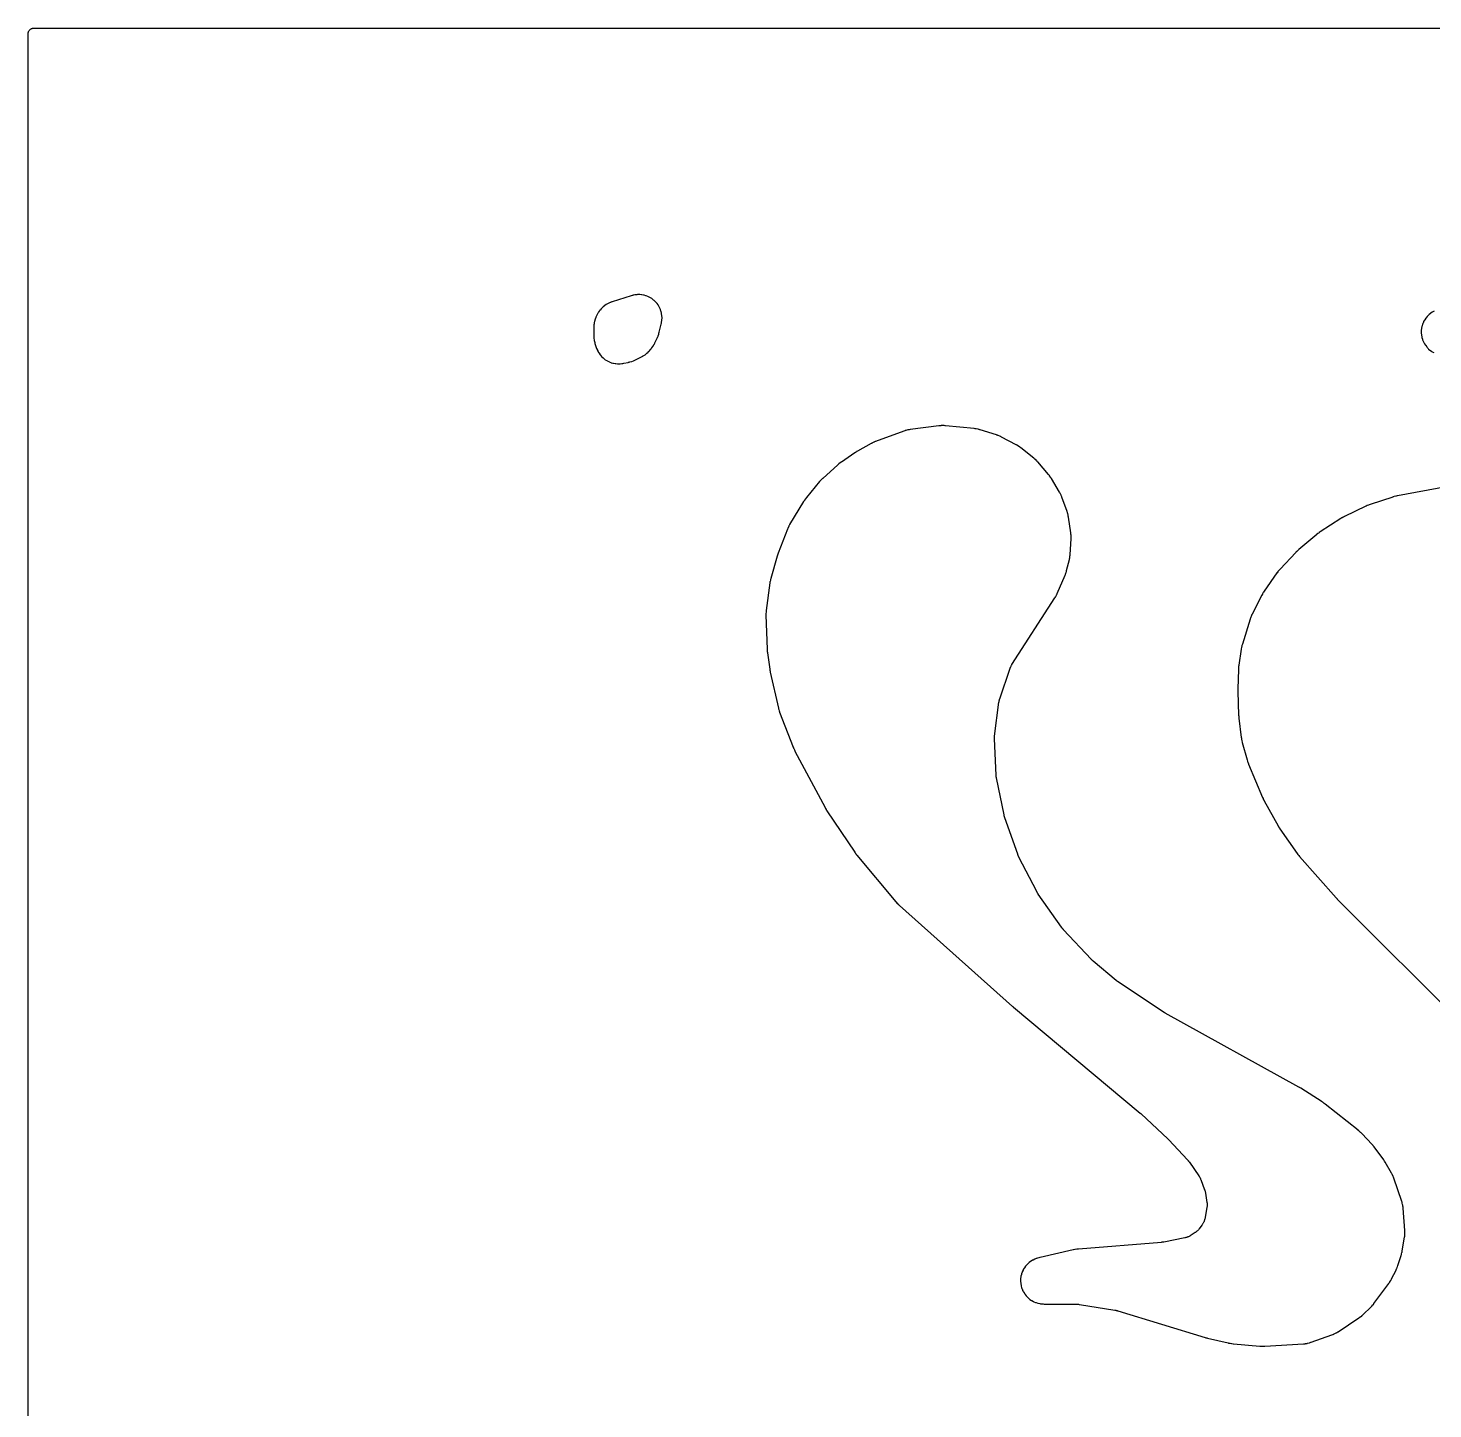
# Model space of a CAD drawing. Header units: millimetres. Extents: x 0 to 300, y 0 to 300.
# Drawn here: x -0.1 to 150.5, y 152.1 to 300.1 of the extents above; entities that cross this region are included whole.
import ezdxf

# ---------------------------------------------------------------- set-up
doc = ezdxf.new("R2010")
doc.units = ezdxf.units.MM
doc.layers.add('CUT', color=7, linetype='CONTINUOUS')

msp = doc.modelspace()

# ---------------------------------------------------------------- linework, layer by layer
at = {"layer": 'CUT'}
for points in [[(-0.0625, 1.4375), (-0.0625, 298.5625), (-0.0625, 299.4478), (-0.0589, 299.5212), (-0.0503, 299.5794), (-0.036, 299.6365), (-0.0162, 299.6918), (0.009, 299.745), (0.0392, 299.7954), (0.0743, 299.8427), (0.1137, 299.8863), (0.1573, 299.9257), (0.2046, 299.9608), (0.255, 299.991), (0.3082, 300.0162), (0.3635, 300.036), (0.4206, 300.0503), (0.4788, 300.0589), (0.5522, 300.0625), (1.4375, 300.0625), (298.5625, 300.0625)], [(150.6057, 269.7385), (150.4445, 269.6514), (150.3949, 269.6215), (150.2428, 269.5192), (150.1963, 269.4846), (150.0548, 269.3682), (150.0119, 269.3292), (149.8823, 269.1997), (149.8433, 269.1568), (149.7268, 269.0153), (149.6922, 268.9689), (149.5899, 268.8168), (149.5599, 268.7672), (149.4727, 268.606), (149.4476, 268.5538), (149.3764, 268.3849), (149.3565, 268.3305), (149.3019, 268.1556), (149.2873, 268.0995), (149.2499, 267.9201), (149.2408, 267.8629), (149.2208, 267.6807), (149.2173, 267.6228), (149.215, 267.4396), (149.2171, 267.3817), (149.2325, 267.1991), (149.2401, 267.1416), (149.2731, 266.9614), (149.2862, 266.9049), (149.3364, 266.7287), (149.355, 266.6738), (149.4219, 266.5032), (149.4457, 266.4503), (149.5288, 266.287), (149.5575, 266.2367), (149.656, 266.0821), (149.6895, 266.0348), (149.8024, 265.8905), (149.8403, 265.8466), (149.9666, 265.7138), (150.0085, 265.6738), (150.1471, 265.5539), (150.1927, 265.5181), (150.3421, 265.4121), (150.391, 265.3809), (150.5522, 265.2885)], [(151.895, 250.9017), (146.6652, 249.9419), (146.6448, 249.9378), (146.513, 249.9089), (146.4928, 249.9041), (146.3288, 249.8621), (146.3088, 249.8566), (146.1792, 249.8186), (146.1594, 249.8124), (143.7415, 249.0112), (143.7234, 249.0049), (143.6061, 248.9618), (143.5881, 248.9549), (143.4428, 248.8961), (143.4251, 248.8886), (143.3108, 248.8381), (143.2934, 248.8301), (141.0039, 247.7294), (140.9871, 247.721), (140.8788, 247.6647), (140.8622, 247.6557), (140.7285, 247.5808), (140.7123, 247.5714), (140.6077, 247.5084), (140.5917, 247.4984), (138.4014, 246.0839), (138.3859, 246.0735), (138.2859, 246.0044), (138.2707, 245.9935), (138.1479, 245.903), (138.1331, 245.8916), (138.0376, 245.8164), (138.0231, 245.8046), (136.0969, 244.1884), (136.0834, 244.1768), (135.9974, 244.1001), (135.9843, 244.0881), (135.8792, 243.9888), (135.8665, 243.9764), (135.7851, 243.8948), (135.7727, 243.882), (134.0943, 242.0962), (134.0799, 242.0804), (133.9885, 241.9759), (133.9747, 241.9596), (133.8648, 241.8245), (133.8516, 241.8077), (133.7679, 241.697), (133.7553, 241.6797), (132.3921, 239.7376), (132.3802, 239.7198), (132.3043, 239.6031), (132.2929, 239.5849), (132.2031, 239.4352), (132.1924, 239.4166), (132.1251, 239.2948), (132.115, 239.2758), (131.0799, 237.2336), (131.0742, 237.2222), (131.0385, 237.1478), (131.0331, 237.1363), (131.0126, 237.0911), (131.0026, 237.0678), (130.9407, 236.9148), (130.9316, 236.8911), (130.915, 236.8443), (130.9108, 236.8323), (130.8848, 236.754), (130.8809, 236.7419), (130.0508, 234.0563), (130.0447, 234.0352), (130.0075, 233.897), (130.0021, 233.8757), (129.9619, 233.7009), (129.9573, 233.6793), (129.9303, 233.5389), (129.9266, 233.5172), (129.661, 231.7952), (129.6585, 231.7772), (129.6441, 231.6602), (129.6421, 231.6422), (129.6284, 231.4949), (129.627, 231.4769), (129.6197, 231.3592), (129.6188, 231.3411), (129.5517, 229.2523), (129.5515, 229.2424), (129.5504, 229.1738), (129.5503, 229.1632), (129.5505, 229.0777), (129.5506, 229.0673), (129.5519, 228.9998), (129.5522, 228.9887), (129.6482, 226.4438), (129.6488, 226.4307), (129.6539, 226.3455), (129.6548, 226.3324), (129.6636, 226.2255), (129.6648, 226.2125), (129.6736, 226.1276), (129.6751, 226.1145), (129.9362, 224.0414), (129.9392, 224.0205), (129.9611, 223.8852), (129.9648, 223.8645), (129.9982, 223.6958), (130.0027, 223.6752), (130.0341, 223.5418), (130.0392, 223.5213), (130.5463, 221.6596), (130.5518, 221.6405), (130.5898, 221.5175), (130.5959, 221.4987), (130.6485, 221.346), (130.6553, 221.3273), (130.7013, 221.2071), (130.7086, 221.1887), (132.2094, 217.6192), (132.216, 217.604), (132.2607, 217.5056), (132.2678, 217.4905), (132.3272, 217.3686), (132.3347, 217.3537), (132.3847, 217.2579), (132.3926, 217.2433), (133.8773, 214.582), (133.8847, 214.5691), (133.934, 214.4856), (133.9418, 214.4729), (134.0063, 214.3697), (134.0143, 214.3571), (134.0677, 214.2762), (134.0761, 214.2639), (135.9105, 211.6298), (135.9207, 211.6157), (135.9882, 211.5245), (135.9988, 211.5106), (136.0868, 211.3987), (136.0978, 211.3852), (136.1705, 211.2981), (136.1819, 211.2848), (140.0963, 206.8639), (140.1021, 206.8574), (140.1429, 206.8126), (140.1493, 206.8058), (140.201, 206.7508), (140.2073, 206.7442), (140.2488, 206.7014), (140.2557, 206.6944), (153.7811, 193.1944)]]:
    msp.add_lwpolyline(points, dxfattribs=at)
for points in [[(60.6784, 266.2622), (60.7091, 266.1629), (60.714, 266.1476), (60.8181, 265.8401), (60.8229, 265.8264), (60.8552, 265.738), (60.8603, 265.7245), (60.881, 265.6719), (60.8922, 265.6452), (60.9683, 265.476), (60.9946, 265.4244), (61.0854, 265.2656), (61.1165, 265.2167), (61.2222, 265.0674), (61.2579, 265.0218), (61.3775, 264.8833), (61.4174, 264.8413), (61.5498, 264.715), (61.5935, 264.6771), (61.7375, 264.5641), (61.7847, 264.5306), (61.9389, 264.432), (61.9891, 264.4032), (62.152, 264.3199), (62.2048, 264.2961), (62.375, 264.2289), (62.4298, 264.2102), (62.6057, 264.1598), (62.662, 264.1465), (62.842, 264.1132), (62.8993, 264.1054), (63.0816, 264.0896), (63.1395, 264.0874), (63.3225, 264.0892), (63.3803, 264.0926), (63.5647, 264.1123), (63.5934, 264.1161), (63.6493, 264.1248), (63.6636, 264.1272), (63.7561, 264.144), (63.7704, 264.1467), (64.2517, 264.2458), (64.2643, 264.2486), (64.3458, 264.2672), (64.3583, 264.2702), (64.407, 264.2824), (64.4318, 264.2892), (64.5899, 264.3362), (64.6386, 264.3529), (64.792, 264.4133), (64.8158, 264.4232), (64.8617, 264.4436), (64.8734, 264.4489), (64.9491, 264.4844), (64.9607, 264.49), (65.6574, 264.8355), (65.6703, 264.8421), (65.7533, 264.8858), (65.766, 264.8926), (65.8152, 264.9201), (65.8401, 264.9347), (65.9971, 265.0324), (66.0445, 265.0652), (66.1894, 265.176), (66.2335, 265.2132), (66.369, 265.3391), (66.3896, 265.3592), (66.429, 265.3995), (66.439, 265.41), (66.5029, 265.4786), (66.5126, 265.4893), (66.6347, 265.6269), (66.6441, 265.6378), (66.7047, 265.7095), (66.7139, 265.7207), (66.7493, 265.7646), (66.7668, 265.7875), (66.8758, 265.9371), (66.9075, 265.9854), (67.0015, 266.1448), (67.0156, 266.17), (67.0419, 266.2199), (67.0485, 266.2328), (67.0902, 266.3168), (67.0965, 266.3298), (67.3626, 266.8997), (67.3687, 266.9131), (67.407, 267.0007), (67.4127, 267.0143), (67.4345, 267.0675), (67.4449, 267.095), (67.5084, 267.2752), (67.5175, 267.3032), (67.5339, 267.3583), (67.538, 267.3724), (67.563, 267.4647), (67.5667, 267.4789), (67.7805, 268.3498), (67.7837, 268.3639), (67.8039, 268.4554), (67.8068, 268.4696), (67.8176, 268.5249), (67.8225, 268.5533), (67.8491, 268.7363), (67.8546, 268.7937), (67.8635, 268.9759), (67.8635, 269.0336), (67.8547, 269.2158), (67.8492, 269.2733), (67.823, 269.4538), (67.812, 269.5104), (67.7686, 269.6876), (67.7522, 269.7429), (67.692, 269.9151), (67.6703, 269.9686), (67.5938, 270.1342), (67.5671, 270.1853), (67.4751, 270.3428), (67.4436, 270.3912), (67.3369, 270.5391), (67.3009, 270.5842), (67.1805, 270.7212), (67.1403, 270.7626), (67.0073, 270.8874), (66.9634, 270.9248), (66.8189, 271.0363), (66.7716, 271.0693), (66.6172, 271.1663), (66.5669, 271.1946), (66.4038, 271.2764), (66.3511, 271.2997), (66.1809, 271.3654), (66.1261, 271.3836), (65.9504, 271.4327), (65.8942, 271.4455), (65.7146, 271.4775), (65.6574, 271.4849), (65.4756, 271.4994), (65.4179, 271.5013), (65.2355, 271.4983), (65.1779, 271.4946), (64.9967, 271.4741), (64.9397, 271.4649), (64.7588, 271.4266), (64.7307, 271.42), (64.6762, 271.4057), (64.6623, 271.4018), (64.5722, 271.3758), (64.5584, 271.3717), (62.5163, 270.7292), (62.5027, 270.7247), (62.4146, 270.6947), (62.4011, 270.6899), (62.3487, 270.6706), (62.3221, 270.6601), (62.1531, 270.5886), (62.1016, 270.5639), (61.9424, 270.4778), (61.8934, 270.4482), (61.7432, 270.3474), (61.6972, 270.3133), (61.5573, 270.1986), (61.5148, 270.1603), (61.3864, 270.0328), (61.3478, 269.9906), (61.2305, 269.8495), (61.2128, 269.8271), (61.1791, 269.7825), (61.1707, 269.7709), (61.1165, 269.6953), (61.1083, 269.6836), (61.0497, 269.5977), (61.0424, 269.5867), (60.9956, 269.5146), (60.9885, 269.5034), (60.9613, 269.4594), (60.9479, 269.4366), (60.8651, 269.2886), (60.8413, 269.2413), (60.7728, 269.0886), (60.7533, 269.0394), (60.6978, 268.8791), (60.6897, 268.8539), (60.6749, 268.8044), (60.6713, 268.7916), (60.6486, 268.7087), (60.6452, 268.6959), (60.642, 268.6829), (60.639, 268.6707), (60.6209, 268.5911), (60.6182, 268.5788), (60.6083, 268.5307), (60.6037, 268.506), (60.5778, 268.347), (60.5719, 268.2971), (60.5594, 268.1365), (60.5579, 268.1114), (60.5562, 268.0624), (60.5559, 268.0498), (60.5546, 267.9682), (60.5546, 267.9556), (60.56, 267.0661), (60.5603, 267.0501), (60.5637, 266.9461), (60.5644, 266.9301), (60.5682, 266.8678), (60.5709, 266.8359), (60.594, 266.6321), (60.6046, 266.569), (60.6492, 266.3688), (60.657, 266.3378), (60.6739, 266.2776)], [(80.3705, 227.0368), (80.4125, 226.8996), (80.4193, 226.8785), (80.4319, 226.8422), (80.4354, 226.8324), (80.4602, 226.7647), (80.4644, 226.7537), (81.9228, 223.0012), (81.9294, 222.9848), (81.974, 222.8794), (81.9811, 222.8632), (82.041, 222.7326), (82.0485, 222.7167), (82.0992, 222.614), (82.1073, 222.5983), (85.3283, 216.5331), (85.3357, 216.5196), (85.3846, 216.4328), (85.3924, 216.4196), (85.4566, 216.3122), (85.4646, 216.2992), (85.518, 216.215), (85.5264, 216.2022), (88.515, 211.7426), (88.5239, 211.7296), (88.5835, 211.6456), (88.5928, 211.6328), (88.6703, 211.5294), (88.68, 211.5168), (88.7439, 211.4361), (88.7539, 211.4238), (92.9238, 206.4329), (92.9382, 206.4163), (93.0337, 206.3101), (93.0487, 206.294), (93.1733, 206.1654), (93.1889, 206.1499), (93.2919, 206.051), (93.308, 206.0361), (105.425, 195.2304), (105.4284, 195.2274), (105.4523, 195.2064), (105.456, 195.2032), (105.486, 195.1773), (105.4896, 195.1742), (105.5135, 195.1539), (105.5174, 195.1506), (119.0984, 183.8064), (119.1024, 183.8031), (119.1116, 183.7953), (119.1155, 183.792), (119.1251, 183.7838), (119.1298, 183.7797), (119.141, 183.7701), (119.1457, 183.7659), (119.1496, 183.7625), (119.1544, 183.7583), (119.1655, 183.7483), (119.1697, 183.7445), (119.1785, 183.7366), (119.1911, 183.725), (119.1966, 183.7198), (122.0534, 181.0456), (122.058, 181.0413), (122.0687, 181.0311), (122.0732, 181.0268), (122.0842, 181.0162), (122.0897, 181.0108), (122.1025, 180.9983), (122.108, 180.9929), (122.1124, 180.9885), (122.1179, 180.9829), (122.1308, 180.9699), (122.1362, 180.9644), (122.1388, 180.9617), (122.1452, 180.955), (122.1599, 180.9395), (122.1662, 180.9328), (124.1637, 178.7866), (124.1746, 178.7747), (124.1998, 178.7467), (124.2104, 178.7346), (124.2231, 178.7199), (124.2335, 178.7077), (124.2575, 178.679), (124.2677, 178.6666), (124.2758, 178.6566), (124.2857, 178.644), (124.3087, 178.6144), (124.3184, 178.6016), (124.3302, 178.5859), (124.3397, 178.573), (124.3616, 178.5426), (124.3709, 178.5295), (125.3855, 177.0674), (125.3932, 177.0561), (125.4021, 177.0429), (125.4311, 176.9968), (125.4766, 176.9193), (125.4954, 176.8856), (125.5126, 176.8512), (125.5509, 176.7698), (125.5726, 176.7199), (125.5785, 176.7051), (125.5835, 176.6924), (126.0064, 175.585), (126.0106, 175.5739), (126.0142, 175.5639), (126.0289, 175.5205), (126.0533, 175.4419), (126.0629, 175.4085), (126.0708, 175.3764), (126.0877, 175.3006), (126.0966, 175.2556), (126.0992, 175.2405), (126.1013, 175.2274), (126.2573, 174.2246), (126.2625, 174.186), (126.2704, 174.115), (126.2757, 174.0374), (126.277, 173.9855), (126.2755, 173.9077), (126.2723, 173.8559), (126.2641, 173.7785), (126.2535, 173.7079), (126.2469, 173.6695), (126.0092, 172.4456), (126.0004, 172.4053), (125.9826, 172.3317), (125.9595, 172.2525), (125.9417, 172.2004), (125.9114, 172.1236), (125.8889, 172.0734), (125.8517, 171.9997), (125.8247, 171.9518), (125.7809, 171.8818), (125.7379, 171.8196), (125.7137, 171.7862), (125.4037, 171.3791), (125.379, 171.3482), (125.3327, 171.2926), (125.2796, 171.2342), (125.2425, 171.1969), (125.1844, 171.1434), (125.1442, 171.1095), (125.0817, 171.0613), (125.0225, 171.0197), (124.9897, 170.9977), (124.4432, 170.6483), (124.407, 170.6263), (124.3398, 170.5877), (124.2646, 170.549), (124.2134, 170.5257), (124.1349, 170.4942), (124.0817, 170.4758), (124.0006, 170.4519), (123.9253, 170.4335), (123.884, 170.4244), (121.6256, 169.9834), (121.6132, 169.9811), (121.5842, 169.9759), (121.5717, 169.9737), (121.5565, 169.9712), (121.544, 169.9692), (121.5148, 169.9648), (121.5023, 169.963), (121.4923, 169.9616), (121.4797, 169.9599), (121.4505, 169.9563), (121.4379, 169.9549), (121.4226, 169.9532), (121.41, 169.9519), (121.3807, 169.9491), (121.3681, 169.948), (112.479, 169.2312), (112.457, 169.229), (112.3146, 169.2122), (112.2927, 169.2092), (112.1149, 169.1816), (112.0931, 169.1778), (111.9523, 169.1506), (111.9307, 169.146), (108.3682, 168.3206), (108.3517, 168.3166), (108.245, 168.2887), (108.2287, 168.2841), (108.0958, 168.2453), (108.0796, 168.2403), (107.9978, 168.2139), (107.9687, 168.2037), (107.8947, 168.1755), (107.8798, 168.1696), (107.8275, 168.148), (107.8001, 168.1359), (107.6265, 168.0541), (107.5737, 168.0259), (107.4114, 167.9285), (107.3617, 167.8952), (107.2099, 167.7821), (107.1637, 167.744), (107.024, 167.6163), (106.9818, 167.5738), (106.8555, 167.4329), (106.8178, 167.3864), (106.7061, 167.2335), (106.6733, 167.1835), (106.5774, 167.0203), (106.5497, 166.9672), (106.4705, 166.7953), (106.4482, 166.7397), (106.3866, 166.5608), (106.37, 166.5033), (106.3265, 166.319), (106.3157, 166.2602), (106.2908, 166.0725), (106.2859, 166.0129), (106.2798, 165.8237), (106.2809, 165.7638), (106.2937, 165.575), (106.3008, 165.5155), (106.3323, 165.3289), (106.3453, 165.2704), (106.3953, 165.0879), (106.414, 165.031), (106.4819, 164.8544), (106.5062, 164.7996), (106.5914, 164.6306), (106.621, 164.5786), (106.7226, 164.4189), (106.7573, 164.3701), (106.8743, 164.2213), (106.9136, 164.1762), (107.0449, 164.0399), (107.0886, 163.9989), (107.2328, 163.8763), (107.2803, 163.8399), (107.436, 163.7323), (107.4869, 163.7007), (107.6526, 163.6092), (107.7064, 163.5829), (107.8803, 163.5083), (107.9365, 163.4875), (108.117, 163.4307), (108.1749, 163.4156), (108.3602, 163.377), (108.4194, 163.3677), (108.6102, 163.3475), (108.6401, 163.3451), (108.6984, 163.3419), (108.7134, 163.3412), (108.8107, 163.3383), (108.8256, 163.338), (112.3093, 163.3185), (112.3163, 163.3184), (112.3326, 163.3182), (112.3354, 163.3181), (112.3652, 163.3171), (112.4217, 163.3142), (112.4833, 163.3089), (112.5574, 163.2999), (112.5915, 163.2951), (116.3815, 162.6894), (116.3969, 162.6868), (116.4327, 162.6804), (116.448, 162.6776), (116.4664, 162.674), (116.4816, 162.6709), (116.517, 162.6633), (116.5321, 162.66), (116.5442, 162.6571), (116.5593, 162.6535), (116.5945, 162.6447), (116.6095, 162.6408), (116.6278, 162.6359), (116.6427, 162.6318), (116.6776, 162.6218), (116.6924, 162.6174), (126.066, 159.7532), (126.0749, 159.7506), (126.137, 159.7326), (126.1466, 159.73), (126.2245, 159.7089), (126.2339, 159.7064), (126.2957, 159.6908), (126.3058, 159.6883), (128.5425, 159.1629), (128.5637, 159.1583), (128.7021, 159.131), (128.7234, 159.1272), (128.8981, 159.0993), (128.9196, 159.0963), (129.0596, 159.0791), (129.0811, 159.0768), (131.903, 158.8336), (131.9248, 158.8321), (132.0666, 158.8251), (132.0884, 158.8244), (132.2665, 158.822), (132.2884, 158.8221), (132.4303, 158.8254), (132.4521, 158.8263), (136.6021, 159.0743), (136.6162, 159.0753), (136.7083, 159.083), (136.7224, 159.0844), (136.7777, 159.0903), (136.8058, 159.094), (136.9859, 159.122), (137.0415, 159.1334), (137.2181, 159.1784), (137.2455, 159.186), (137.2986, 159.2022), (137.3121, 159.2066), (137.3998, 159.2356), (137.4132, 159.2403), (139.6336, 160.0357), (139.6506, 160.0421), (139.7604, 160.0852), (139.7771, 160.092), (139.8422, 160.1199), (139.8751, 160.1351), (140.0856, 160.2408), (140.1176, 160.258), (140.1787, 160.2935), (140.1943, 160.3028), (140.2944, 160.365), (140.3097, 160.3748), (142.5445, 161.8578), (142.5554, 161.8652), (142.6259, 161.9143), (142.6367, 161.9219), (142.6784, 161.9523), (142.6994, 161.9684), (142.8336, 162.0756), (142.8539, 162.0925), (142.8928, 162.1265), (142.9026, 162.1353), (142.9661, 162.1932), (142.9757, 162.2022), (143.7952, 162.9843), (143.8044, 162.9933), (143.8636, 163.0523), (143.8726, 163.0615), (143.9074, 163.0977), (143.9248, 163.1166), (144.0353, 163.2418), (144.0519, 163.2615), (144.0835, 163.3005), (144.0915, 163.3106), (144.1426, 163.3767), (144.1504, 163.3869), (145.7511, 165.5491), (145.7589, 165.5599), (145.8092, 165.6312), (145.8169, 165.6422), (145.8461, 165.6857), (145.8606, 165.7083), (145.9514, 165.8571), (145.9649, 165.8803), (145.9901, 165.9262), (145.9965, 165.938), (146.0368, 166.0153), (146.0429, 166.0273), (146.5126, 166.9792), (146.5216, 166.9984), (146.5781, 167.1238), (146.5865, 167.1432), (146.6517, 167.303), (146.6594, 167.3227), (146.7069, 167.4518), (146.7138, 167.4718), (147.0664, 168.5456), (147.0698, 168.5561), (147.0924, 168.6297), (147.0957, 168.6407), (147.1096, 168.6892), (147.1159, 168.7127), (147.1518, 168.8599), (147.1569, 168.8828), (147.165, 168.9225), (147.1671, 168.9334), (147.1808, 169.0082), (147.1829, 169.0204), (147.4225, 170.4924), (147.4251, 170.5099), (147.4402, 170.624), (147.4422, 170.6416), (147.4493, 170.7103), (147.4519, 170.7456), (147.4618, 170.9755), (147.4623, 171.0109), (147.4612, 171.0799), (147.4606, 171.0976), (147.4554, 171.2126), (147.4543, 171.2303), (147.2763, 173.6018), (147.2752, 173.6145), (147.2672, 173.6972), (147.2658, 173.7099), (147.26, 173.7595), (147.2564, 173.7848), (147.2303, 173.9466), (147.22, 173.9966), (147.1802, 174.1556), (147.1735, 174.1802), (147.1593, 174.2281), (147.1555, 174.2403), (147.1303, 174.3194), (147.1262, 174.3316), (146.2703, 176.8258), (146.2656, 176.8392), (146.2336, 176.9256), (146.2286, 176.9388), (146.2081, 176.9903), (146.1971, 177.0163), (146.1211, 177.1841), (146.1088, 177.2097), (146.0836, 177.2589), (146.0771, 177.2715), (146.0332, 177.3525), (146.0263, 177.3649), (145.3623, 178.5259), (145.3533, 178.541), (145.2938, 178.6384), (145.2844, 178.6533), (145.2061, 178.7733), (145.1963, 178.7878), (145.1311, 178.8816), (145.1209, 178.8959), (144.2549, 180.067), (144.2439, 180.0815), (144.1707, 180.1744), (144.1593, 180.1885), (144.064, 180.3022), (144.0521, 180.316), (143.9734, 180.4043), (143.9611, 180.4177), (142.8459, 181.5958), (142.8311, 181.6109), (142.7334, 181.7071), (142.7181, 181.7216), (142.5914, 181.8379), (142.5756, 181.8519), (142.4714, 181.941), (142.4552, 181.9544), (138.9282, 184.7611), (138.9156, 184.7708), (138.8333, 184.8328), (138.8204, 184.8422), (138.715, 184.9174), (138.702, 184.9264), (138.6164, 184.9841), (138.6031, 184.9927), (136.3056, 186.4535), (136.2984, 186.458), (136.2483, 186.4889), (136.2405, 186.4937), (136.1774, 186.5312), (136.1697, 186.5357), (136.1193, 186.5647), (136.1111, 186.5694), (121.7698, 194.5226), (121.7619, 194.527), (121.7436, 194.5374), (121.7358, 194.5419), (121.7262, 194.5475), (121.7184, 194.552), (121.7003, 194.5628), (121.6926, 194.5675), (121.6863, 194.5713), (121.6786, 194.576), (121.6607, 194.5871), (121.6531, 194.592), (121.6438, 194.5979), (121.6362, 194.6028), (121.6185, 194.6143), (121.6109, 194.6192), (116.7291, 197.8644), (116.7187, 197.8713), (116.6948, 197.8878), (116.6845, 197.8949), (116.6721, 197.9037), (116.662, 197.9109), (116.6384, 197.928), (116.6284, 197.9354), (116.6204, 197.9414), (116.6104, 197.9489), (116.5874, 197.9667), (116.5776, 197.9743), (116.5657, 197.9838), (116.5559, 197.9916), (116.5334, 198.0099), (116.5238, 198.0179), (114.0571, 200.0848), (114.0468, 200.0936), (114.0229, 200.1142), (114.0127, 200.1232), (114.0004, 200.1342), (113.9903, 200.1432), (113.9671, 200.1646), (113.9572, 200.1738), (113.9493, 200.1813), (113.9395, 200.1907), (113.9169, 200.2127), (113.9073, 200.2222), (113.8956, 200.2339), (113.8861, 200.2436), (113.8642, 200.2663), (113.8549, 200.2761), (110.8797, 203.4505), (110.8688, 203.4623), (110.8438, 203.49), (110.8332, 203.5019), (110.8204, 203.5166), (110.8099, 203.5288), (110.7859, 203.5573), (110.7757, 203.5697), (110.7677, 203.5796), (110.7577, 203.5921), (110.7347, 203.6215), (110.7249, 203.6342), (110.7132, 203.6497), (110.7037, 203.6626), (110.6817, 203.6928), (110.6724, 203.7058), (108.177, 207.27), (108.1685, 207.2824), (108.1489, 207.3115), (108.1405, 207.324), (108.1305, 207.3394), (108.1224, 207.3521), (108.1037, 207.3818), (108.0958, 207.3947), (108.0896, 207.405), (108.0819, 207.4179), (108.0642, 207.4483), (108.0568, 207.4614), (108.0478, 207.4774), (108.0405, 207.4906), (108.0239, 207.5215), (108.0169, 207.5348), (106.1025, 211.2393), (106.0955, 211.253), (106.0795, 211.2853), (106.0728, 211.2992), (106.0647, 211.3162), (106.0583, 211.3302), (106.0434, 211.363), (106.0371, 211.3772), (106.0322, 211.3885), (106.0262, 211.4027), (106.0125, 211.436), (106.0067, 211.4503), (105.9998, 211.4679), (105.9943, 211.4823), (105.9817, 211.516), (105.9765, 211.5305), (104.5922, 215.4469), (104.5872, 215.4616), (104.5757, 215.4959), (104.5709, 215.5107), (104.5652, 215.5288), (104.5607, 215.5436), (104.5504, 215.5784), (104.5461, 215.5933), (104.5428, 215.6053), (104.5387, 215.6203), (104.5297, 215.6554), (104.5259, 215.6704), (104.5215, 215.6888), (104.518, 215.704), (104.5101, 215.7393), (104.5068, 215.7545), (103.6945, 219.7278), (103.6931, 219.7348), (103.6899, 219.7511), (103.6893, 219.7539), (103.6841, 219.7839), (103.6752, 219.8411), (103.6677, 219.9038), (103.6612, 219.9798), (103.659, 220.0149), (103.4827, 223.8904), (103.4823, 223.9003), (103.482, 223.9093), (103.4815, 223.9474), (103.4821, 224.0156), (103.4828, 224.0445), (103.4844, 224.072), (103.4892, 224.1363), (103.4929, 224.1743), (103.4944, 224.1869), (103.4957, 224.1978), (103.9692, 227.8342), (103.9707, 227.8453), (103.9722, 227.8552), (103.9793, 227.8979), (103.994, 227.9744), (104.0009, 228.0066), (104.0086, 228.037), (104.0279, 228.1078), (104.0403, 228.1494), (104.0448, 228.1632), (104.0488, 228.1751), (105.1771, 231.4847), (105.1816, 231.4977), (105.187, 231.5128), (105.2071, 231.5638), (105.2427, 231.6471), (105.2588, 231.6824), (105.2765, 231.7169), (105.3196, 231.7966), (105.3472, 231.844), (105.3557, 231.8576), (105.363, 231.8692), (109.961, 239.0075), (109.9676, 239.018), (110.0097, 239.0866), (110.0161, 239.0972), (110.0406, 239.1389), (110.0527, 239.1605), (110.1284, 239.3025), (110.1396, 239.3246), (110.1606, 239.3682), (110.1658, 239.3794), (110.1992, 239.4527), (110.2042, 239.464), (111.0526, 241.4314), (111.0575, 241.4431), (111.0883, 241.5189), (111.0929, 241.5306), (111.1105, 241.5765), (111.119, 241.6002), (111.1709, 241.7554), (111.1784, 241.7794), (111.1921, 241.8267), (111.1955, 241.8388), (111.2165, 241.9179), (111.2196, 241.9301), (111.5076, 243.111), (111.5107, 243.1241), (111.5295, 243.2097), (111.5323, 243.2229), (111.5425, 243.2747), (111.5471, 243.3013), (111.5731, 243.4746), (111.5766, 243.5014), (111.582, 243.5538), (111.5833, 243.5672), (111.5905, 243.6546), (111.5914, 243.6681), (111.6908, 245.342), (111.6916, 245.3574), (111.6949, 245.4582), (111.6952, 245.4737), (111.6957, 245.5342), (111.6951, 245.5652), (111.6863, 245.7665), (111.6841, 245.7974), (111.6783, 245.8577), (111.6766, 245.8731), (111.6644, 245.9731), (111.6623, 245.9885), (111.4146, 247.6561), (111.4123, 247.6706), (111.3959, 247.7649), (111.3932, 247.7794), (111.382, 247.8358), (111.3755, 247.8645), (111.329, 248.05), (111.3211, 248.0784), (111.3044, 248.1334), (111.3, 248.1475), (111.27, 248.2383), (111.2652, 248.2523), (110.7096, 249.8041), (110.7046, 249.8176), (110.6708, 249.9052), (110.6655, 249.9186), (110.6439, 249.9707), (110.6323, 249.9971), (110.5523, 250.1668), (110.5394, 250.1926), (110.513, 250.2424), (110.506, 250.2551), (110.4601, 250.3369), (110.4528, 250.3494), (109.5947, 251.793), (109.5878, 251.8044), (109.542, 251.8775), (109.5349, 251.8887), (109.5064, 251.9321), (109.4914, 251.954), (109.3905, 252.0938), (109.3745, 252.115), (109.3423, 252.1557), (109.334, 252.166), (109.279, 252.2325), (109.2704, 252.2426), (108.1141, 253.5789), (108.1051, 253.5892), (108.0453, 253.6551), (108.036, 253.6651), (107.9992, 253.7039), (107.9799, 253.7234), (107.8518, 253.8467), (107.8316, 253.8652), (107.7914, 253.9005), (107.781, 253.9094), (107.7128, 253.9666), (107.7023, 253.9753), (106.3176, 255.0835), (106.3063, 255.0923), (106.2321, 255.1489), (106.2205, 255.1574), (106.1751, 255.1903), (106.1515, 255.2066), (105.9954, 255.3087), (105.971, 255.3238), (105.9227, 255.3522), (105.9102, 255.3593), (105.8287, 255.4047), (105.8161, 255.4115), (104.2281, 256.2454), (104.2162, 256.2514), (104.1384, 256.2901), (104.1263, 256.296), (104.079, 256.3182), (104.0546, 256.329), (103.8941, 256.3958), (103.8692, 256.4055), (103.8201, 256.4234), (103.8075, 256.4278), (103.7252, 256.4558), (103.7125, 256.46), (101.9412, 257.018), (101.9263, 257.0225), (101.8293, 257.0503), (101.8143, 257.0544), (101.7556, 257.0696), (101.7254, 257.0766), (101.5277, 257.117), (101.4971, 257.1224), (101.4372, 257.1315), (101.4218, 257.1336), (101.3216, 257.1461), (101.3062, 257.1478), (98.225, 257.4511), (98.2081, 257.4525), (98.0986, 257.4602), (98.0818, 257.4611), (98.0159, 257.4639), (97.9822, 257.4643), (97.7628, 257.4611), (97.729, 257.4597), (97.6633, 257.455), (97.6465, 257.4536), (97.5372, 257.4427), (97.5204, 257.4408), (94.4587, 257.0495), (94.4419, 257.0471), (94.3326, 257.03), (94.3158, 257.0271), (94.2505, 257.015), (94.2173, 257.0078), (94.0026, 256.9551), (93.9698, 256.9461), (93.9063, 256.9266), (93.8901, 256.9214), (93.7853, 256.886), (93.7693, 256.8804), (90.7246, 255.755), (90.7144, 255.7511), (90.6432, 255.7233), (90.6326, 255.719), (90.5863, 255.6999), (90.5641, 255.6902), (90.4274, 255.6273), (90.4064, 255.6171), (90.3705, 255.5989), (90.3608, 255.5938), (90.2941, 255.5583), (90.2833, 255.5525), (88.8091, 254.7298), (88.7969, 254.7229), (88.7188, 254.6768), (88.7068, 254.6696), (88.6101, 254.6096), (88.5983, 254.6021), (88.5224, 254.5524), (88.5108, 254.5447), (87.0787, 253.5605), (87.063, 253.5494), (86.9625, 253.4754), (86.9472, 253.4638), (86.8241, 253.3671), (86.8092, 253.355), (86.7136, 253.2747), (86.6991, 253.2622), (85.0825, 251.8151), (85.0745, 251.8078), (85.0192, 251.7564), (85.011, 251.7487), (84.9754, 251.7144), (84.9585, 251.6975), (84.8557, 251.5902), (84.8401, 251.5733), (84.8137, 251.5435), (84.8066, 251.5354), (84.7581, 251.4787), (84.7503, 251.4694), (83.3489, 249.7636), (83.3357, 249.7469), (83.2517, 249.6369), (83.2391, 249.6198), (83.1387, 249.4782), (83.1267, 249.4606), (83.0507, 249.3449), (83.0394, 249.3269), (81.5373, 246.8531), (81.5305, 246.8416), (81.4871, 246.7664), (81.4806, 246.7548), (81.4555, 246.709), (81.4432, 246.6853), (81.3667, 246.5295), (81.3554, 246.5052), (81.3345, 246.4574), (81.3293, 246.4451), (81.2963, 246.3648), (81.2914, 246.3524), (80.3063, 243.7941), (80.3017, 243.7817), (80.2724, 243.7002), (80.268, 243.6876), (80.2335, 243.5846), (80.2294, 243.5719), (80.2037, 243.4892), (80.1999, 243.4764), (79.5119, 241.0725), (79.5091, 241.0624), (79.4903, 240.9919), (79.4876, 240.9814), (79.476, 240.9349), (79.4709, 240.9124), (79.4417, 240.7717), (79.4376, 240.7498), (79.4311, 240.7119), (79.4295, 240.7016), (79.4187, 240.6302), (79.417, 240.6186), (79.0276, 237.6579), (79.0261, 237.6457), (79.0173, 237.5665), (79.0161, 237.5543), (79.0118, 237.5065), (79.0101, 237.4821), (79.0023, 237.3229), (79.0016, 237.2984), (79.0012, 237.2505), (79.0012, 237.2382), (79.0022, 237.1585), (79.0025, 237.1462), (79.1211, 233.5264), (79.1218, 233.5108), (79.1278, 233.4094), (79.1289, 233.3938), (79.1397, 233.2668), (79.1413, 233.2512), (79.1525, 233.1503), (79.1544, 233.1348), (79.3976, 231.37), (79.3995, 231.3573), (79.4128, 231.2745), (79.4149, 231.2618), (79.4338, 231.1582), (79.4362, 231.1455), (79.453, 231.0634), (79.4557, 231.0508), (80.3295, 227.1967), (80.3319, 227.1865), (80.3493, 227.1157), (80.3519, 227.1052), (80.3642, 227.059)]]:
    msp.add_lwpolyline(points, close=True, dxfattribs=at)

doc.saveas('drawing.dxf')
